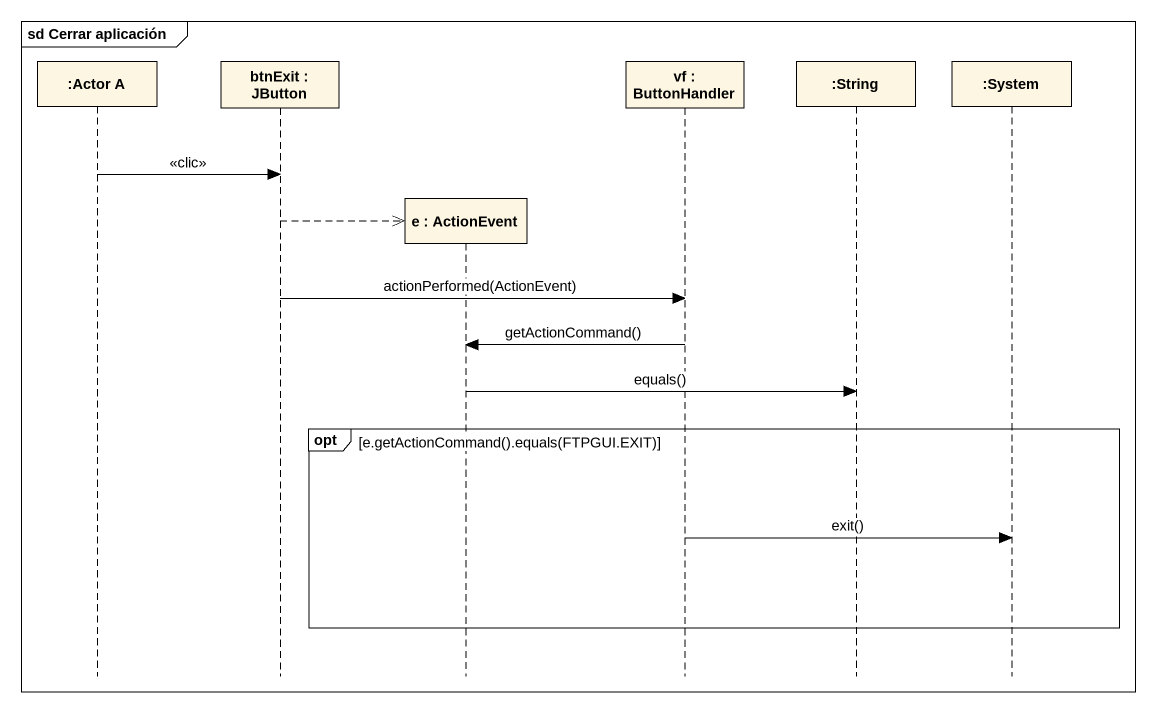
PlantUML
@startuml
mainframe sd Cerrar aplicación
hide footbox
participant ":Actor A" as Actor_A
participant "btnExit : JButton" as btnExit
participant "e : ActionEvent" as e
participant "vf : ButtonHandler" as vf
participant ":String" as String
participant ":System" as System

Actor_A -> btnExit : <<clic>>
btnExit -->> e **
btnExit -> vf : actionPerformed(ActionEvent)
vf -> e : getActionCommand()
e -> String : equals()
opt e.getActionCommand().equals(FTPGUI.EXIT)
  vf -> System : exit()
end
@enduml
